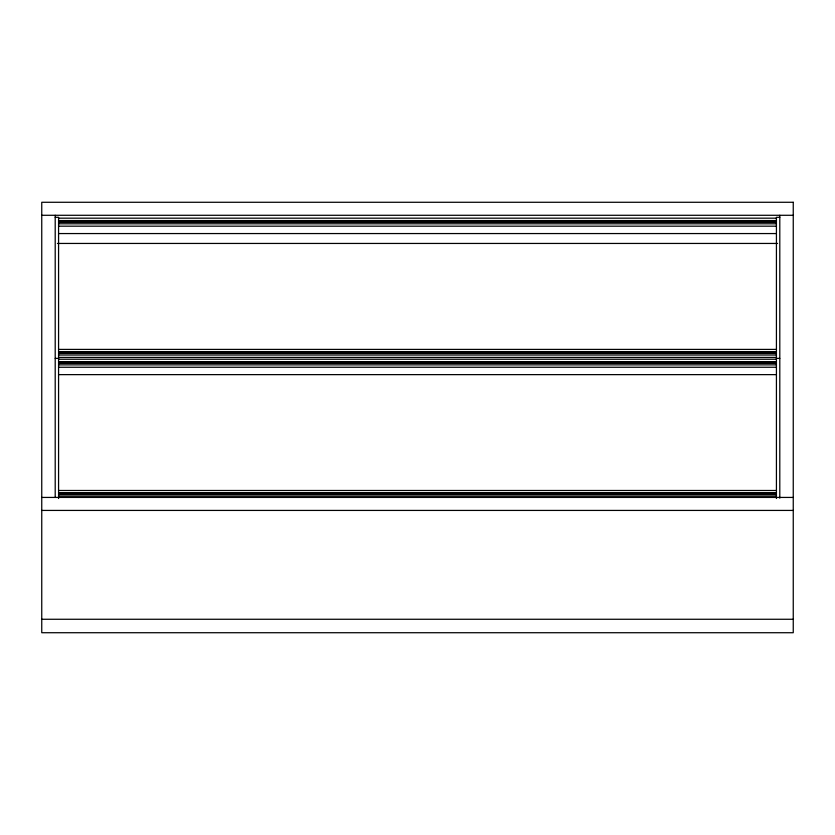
<?xml version="1.0" encoding="UTF-8"?>
<svg xmlns="http://www.w3.org/2000/svg" width="835" height="835" viewBox="0 0 835 835"><rect width="100%" height="100%" fill="white"/><g stroke="black" fill="none" stroke-linecap="round" stroke-linejoin="round"><path stroke-width="1.25" d="M41.75 215.284L793.25 215.284M55.204 217.309L58.575 217.309L58.575 498.485M779.796 217.309L776.425 217.309L776.425 498.485M58.575 218.175L776.425 218.175M58.575 220.555L776.425 220.555M58.575 221.098L776.425 221.098M58.575 221.859L776.425 221.859M58.575 222.235L776.425 222.235M58.575 223.801L776.425 223.801M58.575 226.181L776.425 226.181M58.575 233.56L776.425 233.56M57.406 243.444L777.594 243.444M58.575 349.406L776.425 349.406M58.575 351.786L776.425 351.786M58.575 351.963L776.425 351.963M58.575 352.318L776.425 352.318M58.575 353.09L776.425 353.09M58.575 353.455L776.425 353.455M58.575 355.032L776.425 355.032M58.575 357.411L776.425 357.411M55.204 358.382L58.575 358.382M776.425 358.382L779.796 358.382M58.575 359.248L776.425 359.248M58.575 361.628L776.425 361.628M58.575 362.171L776.425 362.171M58.575 362.933L776.425 362.933M58.575 363.308L776.425 363.308M58.575 364.874L776.425 364.874M58.575 367.254L776.425 367.254M58.575 374.633L776.425 374.633M58.575 490.479L776.425 490.479M58.575 492.859L776.425 492.859M58.575 493.391L776.425 493.391M58.575 494.163L776.425 494.163M58.575 494.529L776.425 494.529M58.575 496.105L776.425 496.105M41.75 497.43L793.25 497.43M41.75 510.425L793.25 510.425M41.75 619.267L793.25 619.267M779.796 215.284L779.796 498.161M55.204 215.284L55.204 497.43M793.25 202.279L41.75 202.279L41.75 632.721L793.25 632.721L793.25 202.279"/></g></svg>
